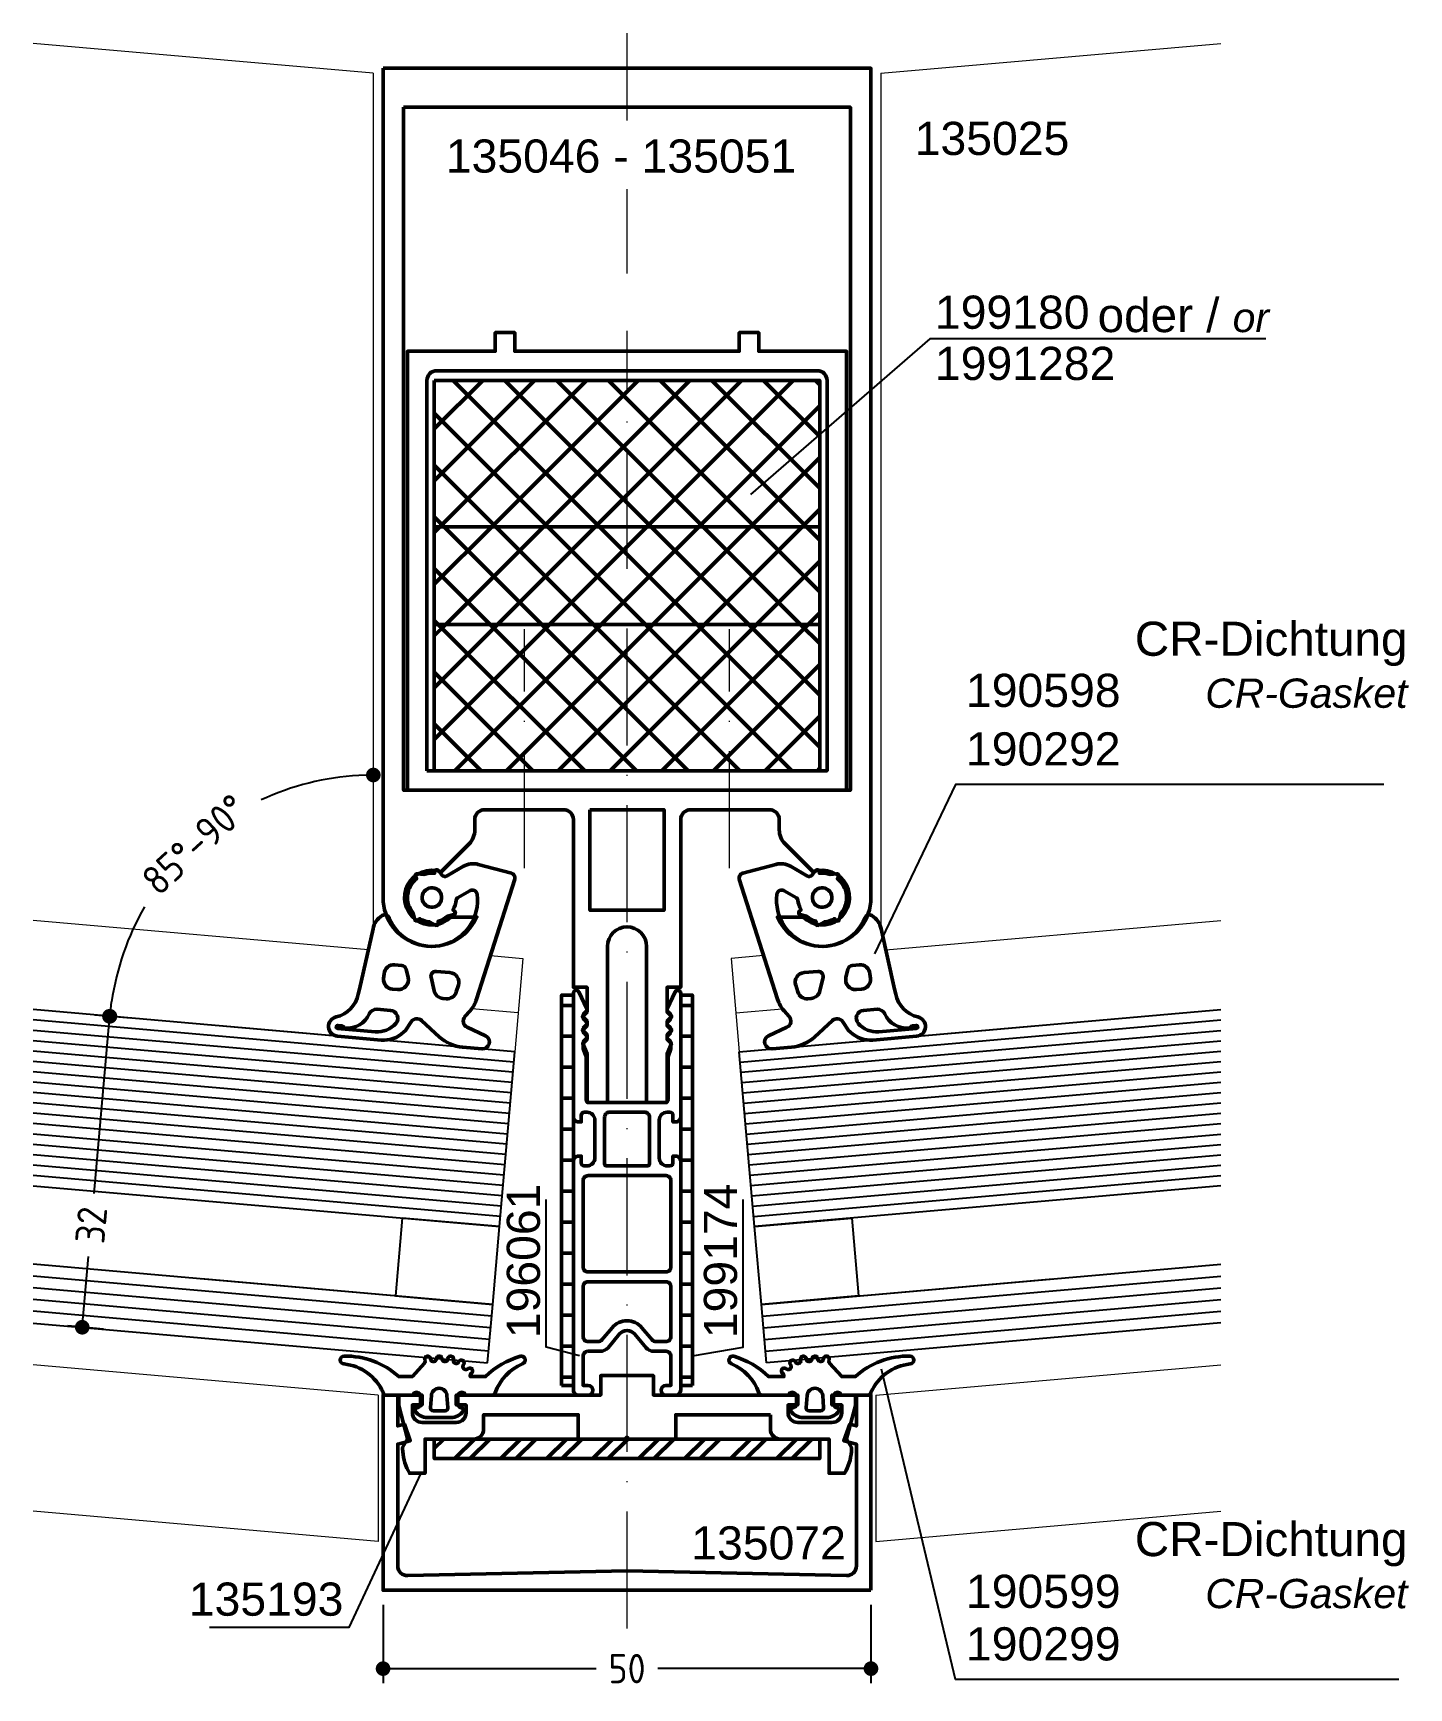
# Model space of a CAD drawing. Header units: millimetres. Extents: x -61 to 80, y -60 to 110.
import ezdxf
from ezdxf.enums import TextEntityAlignment as Align

# ---------------------------------------------------------------- set-up
doc = ezdxf.new("R2010")
doc.units = ezdxf.units.MM
doc.linetypes.add('ACAD_ISO10W100', pattern=[18, 12, -3, 0, -3])
doc.layers.get('0').update_dxf_attribs({"linetype": 'CONTINUOUS'})
doc.layers.get('DEFPOINTS').update_dxf_attribs({"linetype": 'CONTINUOUS'})
for name, color, linetype, lineweight in [('AM_5', 3, 'CONTINUOUS', 25), ('AM_C', 50, 'CONTINUOUS', 50), ('AM_S', 80, 'CONTINUOUS', 50), ('Cent3', 70, 'ACAD_ISO10W100', 18), ('Cont2', 2, 'CONTINUOUS', 25), ('Cont3', 70, 'CONTINUOUS', 18)]:
    doc.layers.add(name, color=color, linetype=linetype, lineweight=lineweight)
doc.layers.add('WBC-GER-ENG', color=7, linetype='CONTINUOUS')
doc.styles.add('HBS_DIMTEXTSTYLE', font='isocp.shx')
doc.styles.add('SWISSL', font='swissl.ttf')
doc.dimstyles.new('Konstruktionsschnitt 1-1', dxfattribs={"dimtxt": 3, "dimasz": 1.5, "dimexe": 1.5, "dimexo": 1.5, "dimgap": 1.5, "dimtad": 0, "dimdsep": 46, "dimtxsty": 'HBS_DIMTEXTSTYLE', "dimblk": 'PUNKT', "dimcen": 0, "dimclrd": 3, "dimclre": 3, "dimclrt": 2, "dimadec": 1, "dimazin": 2, "dimtfac": 0.7, "dimtofl": 0, "dimtmove": 0, "dimatfit": 3, "dimfxl": 0, "dimtolj": 1, "dimtzin": 0, "dimarcsym": 0})
doc.dimstyles.new('Konstruktionsschnitt 1-1$0', dxfattribs={"dimtxt": 3, "dimasz": 1.5, "dimexe": 1.5, "dimexo": 1.5, "dimgap": 1.5, "dimtad": 0, "dimdsep": 46, "dimtxsty": 'HBS_DIMTEXTSTYLE', "dimblk": 'PUNKT', "dimcen": 0, "dimclrd": 3, "dimclre": 3, "dimclrt": 2, "dimadec": 1, "dimazin": 2, "dimtfac": 0.7, "dimtofl": 0, "dimtmove": 0, "dimatfit": 3, "dimfxl": 0, "dimtolj": 1, "dimtzin": 0, "dimarcsym": 0})

# ---------------------------------------------------------------- blocks, each defined once
blk = doc.blocks.new('WI135193')
blk.add_lwpolyline([(-2, -14.7), (-3.5, -14.7, 0.414214), (-4.5, -15.7), (-4.5, -20.7), (-8, -20.7), (-8, -22.3), (-7.73, -22.44, 0.116424), (-5.5, -23), (-5.37, -23), (-4.47, -22.49), (-1.06, -23.4), (0, -23.4), (0, -21), (-1, -21), (-1, -22), (-1.8, -22, -0.414214), (-2.8, -21), (-2.8, -17.5, -0.414214), (-1.8, -16.5), (-1, -16.5), (-1, -17.5), (0, -17.5), (0, -2.7), (2, -2.7), (2, 2.7), (0, 2.7), (0, 17.5), (-1, 17.5), (-1, 16.5), (-1.8, 16.5, -0.414214), (-2.8, 17.5), (-2.8, 21, -0.414214), (-1.8, 22), (-1, 22), (-1, 21), (0, 21), (0, 23.4), (-1.06, 23.4), (-4.47, 22.49), (-5.37, 23), (-5.5, 23, 0.116424), (-7.73, 22.44), (-8, 22.3), (-8, 20.7), (-4.5, 20.7), (-4.5, 15.7, 0.414214), (-3.5, 14.7), (-2, 14.7), (-2, 5), (-4.5, 5), (-4.5, 0.2), (-4.3, 0), (-4.5, -0.2), (-4.5, -5), (-2, -5), (-2, -14.7)], format="xyb", close=True)
blk = doc.blocks.new('PUNKT')
at = {"color": 0, "linetype": 'Continuous'}
blk.add_line((-0.5, 0), (-1, 0), dxfattribs=at)
at = {"color": 0, "linetype": 'Continuous', "const_width": 0.5}
blk.add_lwpolyline([(-0.25, 0, 1), (0.25, 0, 1)], format="xyb", close=True, dxfattribs=at)
blk = doc.blocks.new('*D10')
at = {"layer": 'AM_5', "color": 3, "lineweight": -2, "transparency": 16777216}
for start, end in [(93.1729, 115.0909), (149.9091, 171.8271)]:
    blk.add_arc((-26, 6.47), 27.09, start, end, dxfattribs=at)
at = {"layer": 'DEFPOINTS', "color": 0, "transparency": 16777216}
for p in [(-26, 105.5), (-38.86, 30.31), (-26, 17.92), (-54.54, 8.96), (-49.95, 8.56)]:
    blk.add_point(p, dxfattribs=at)
at = {"layer": 'AM_5', "color": 3, "lineweight": -2, "transparency": 16777216, "xscale": 1.5, "yscale": 1.5, "zscale": 1.5}
for p, rotation in [((-26, 33.56), 1.586438651960826), ((-52.99, 8.83), 263.4135613480399)]:
    blk.add_blockref('PUNKT', p, dxfattribs=dict(at, rotation=rotation))
at = {"layer": 'AM_5', "color": 2, "transparency": 16777216, "insert": (-44.3, 26.44), "char_height": 3, "attachment_point": 5, "rotation": 42.5, "style": 'HBS_DIMTEXTSTYLE'}
blk.add_mtext('\\A1;85°-90°', dxfattribs=at)
blk = doc.blocks.new('*D9')
at = {"layer": 'AM_5', "color": 3, "lineweight": -2, "transparency": 16777216}
for p, q in [((-50.85, 8.64), (-54.54, 8.96)), ((-53.17, 7.34), (-54.63, -9.34)), ((-55.7, -21.55), (-55.2, -15.8)), ((-53.64, -23.24), (-57.32, -22.91))]:
    blk.add_line(p, q, dxfattribs=at)
at = {"layer": 'DEFPOINTS', "color": 0, "transparency": 16777216}
for p in [(-49.36, 8.51), (-55.83, -23.04), (-52.14, -23.37)]:
    blk.add_point(p, dxfattribs=at)
at = {"layer": 'AM_5', "color": 3, "lineweight": -2, "transparency": 16777216, "xscale": 1.5, "yscale": 1.5, "zscale": 1.5}
for p, rotation in [((-53.04, 8.83), 85.00000000000058), ((-55.83, -23.04), 265.0000000000006)]:
    blk.add_blockref('PUNKT', p, dxfattribs=dict(at, rotation=rotation))
at = {"layer": 'AM_5', "color": 2, "transparency": 16777216, "insert": (-54.91, -12.57), "char_height": 3, "attachment_point": 5, "rotation": 85, "style": 'HBS_DIMTEXTSTYLE'}
blk.add_mtext('\\A1;32', dxfattribs=at)
blk = doc.blocks.new('*X8')
at = {"color": 0}
for p, q in [((34, 9.64), (44.11, 19.75)), ((34, 14.94), (38.81, 19.75)), ((34, 4.34), (49, 19.34)), ((37.21, 19.75), (49, 7.96)), ((42.51, 19.75), (49, 13.26)), ((47.81, 19.75), (49, 18.56)), ((49, 14.03), (54.72, 19.75)), ((49, 19.34), (49.41, 19.75)), ((49, 8.73), (59, 18.73)), ((53.12, 19.75), (59, 13.87)), ((58.42, 19.75), (59, 19.17)), ((59, 8.12), (70.63, 19.75)), ((59, 13.43), (65.32, 19.75)), ((59, 18.73), (60.02, 19.75)), ((59, 19.17), (74, 4.17)), ((63.72, 19.75), (74, 9.47)), ((69.03, 19.75), (74, 14.78)), ((34, 17.65), (49, 2.65)), ((49, 18.56), (59, 8.56)), ((59, 2.82), (74, 17.82)), ((34, -0.97), (49, 14.03)), ((59, 13.87), (74, -1.13)), ((34, 12.35), (49, -2.65)), ((49, 3.43), (59, 13.43)), ((49, 13.26), (59, 3.26)), ((59, -2.48), (74, 12.52)), ((34, -6.27), (49, 8.73)), ((59, 8.56), (74, -6.44)), ((34, 7.05), (49, -7.95)), ((49, -1.88), (59, 8.12)), ((49, 7.96), (59, -2.04)), ((59, -7.79), (74, 7.21)), ((34, -11.57), (49, 3.43)), ((34, 1.74), (49, -13.26)), ((49, -7.18), (59, 2.82)), ((49, 2.65), (59, -7.35)), ((59, 3.26), (74, -11.74)), ((59, -13.09), (74, 1.91)), ((34, -16.88), (49, -1.88)), ((49, -12.48), (59, -2.48)), ((49, -2.65), (59, -12.65)), ((59, -2.04), (74, -17.04)), ((34, -3.56), (49, -18.56)), ((59, -18.39), (74, -3.39)), ((36.43, -19.75), (49, -7.18)), ((49, -17.79), (59, -7.79)), ((49, -7.95), (59, -17.95)), ((59, -7.35), (71.4, -19.75)), ((34, -8.86), (44.89, -19.75)), ((62.95, -19.75), (74, -8.7)), ((41.73, -19.75), (49, -12.48)), ((49, -13.26), (55.49, -19.75)), ((52.34, -19.75), (59, -13.09)), ((59, -12.65), (66.1, -19.75)), ((34, -14.17), (39.58, -19.75)), ((68.25, -19.75), (74, -14)), ((47.04, -19.75), (49, -17.79)), ((49, -18.56), (50.19, -19.75)), ((57.64, -19.75), (59, -18.39)), ((59, -17.95), (60.8, -19.75)), ((34, -19.47), (34.28, -19.75)), ((73.55, -19.75), (74, -19.3))]:
    blk.add_line(p, q, dxfattribs=at)
blk = doc.blocks.new('WI199180')
for points in [[(32, 22.5), (77, 22.5), (77, 13.5), (78.9, 13.5), (78.9, 11.5), (77, 11.5), (77, -11.5), (78.9, -11.5), (78.9, -13.5), (77, -13.5), (77, -22.5), (32, -22.5), (32, 22.5)], [(49, 19.75), (34, 19.75), (34, -19.75), (49, -19.75)], [(59, 19.75), (49, 19.75), (49, -19.75), (59, -19.75)], [(74, 19.75), (59, 19.75), (59, -19.75), (74, -19.75)]]:
    blk.add_lwpolyline(points, close=True)
blk.add_lwpolyline([(34, 20.5), (74, 20.5, -0.414214), (75, 19.5), (75, -19.5, -0.414214), (74, -20.5), (34, -20.5), (34, 20.5)], format="xyb", close=True)
at = {"linetype": 'CONTINUOUS'}
blk.add_blockref('*X8', (0, 0), dxfattribs=at)
blk = doc.blocks.new('WI135072')
blk.add_lwpolyline([(-20, -25), (0, -25), (0, -23.5), (-3.16, -23.5), (-2.98, -22.82), (-4.67, -22.21), (-5.02, -23.5), (-17.5, -23.5, -0.42074), (-18.5, -22.48), (-18, 0), (-18.5, 22.48, -0.42074), (-17.5, 23.5), (-5.02, 23.5), (-4.67, 22.21), (-2.98, 22.82), (-3.16, 23.5), (0, 23.5), (0, 25), (-20, 25), (-20, -25)], format="xyb", close=True)
blk = doc.blocks.new('WI135046')
blk.add_lwpolyline([(106, 25), (106, -25), (21, -25, -0.772201), (18.55, -15.64), (19, -15.39), (19, -18.04, 1.803885), (23.64, -19.06), (26.51, -16.19, -0.198912), (27.93, -15.6), (29, -15.6, 0.414214), (30, -14.6), (30, -6.5, 0.414214), (29, -5.5), (11.8, -5.5), (11.8, -4.1), (9.28, -4.1), (8.8, -4.58), (8.32, -4.1), (7.88, -4.1), (7.4, -4.58), (6.92, -4.1), (6.48, -4.1), (6.05, -4.54), (5, -4.1), (0, -4.1), (0, -2), (16, -2, 1), (16, 2), (0, 2), (0, 4.1), (5, 4.1), (6.05, 4.54), (6.48, 4.1), (6.92, 4.1), (7.4, 4.58), (7.88, 4.1), (8.32, 4.1), (8.8, 4.58), (9.28, 4.1), (11.8, 4.1), (11.8, 5.5), (29, 5.5, 0.414214), (30, 6.5), (30, 14.6, 0.414214), (29, 15.6), (27.93, 15.6, -0.198912), (26.51, 16.19), (23.64, 19.06, 1.803885), (19, 18.04), (19, 15.39), (18.55, 15.64, -0.772201), (21, 25), (106, 25)], format="xyb", close=True)
for points in [[(102, 22.9), (102, -22.9), (32, -22.9), (32, 22.9), (102, 22.9)], [(30, 3.8), (30, -3.8), (19.7, -3.8), (19.7, 3.8), (30, 3.8)]]:
    blk.add_lwpolyline(points, close=True)
blk = doc.blocks.new('*D11')
at = {"layer": 'AM_5', "color": 3, "lineweight": -2, "transparency": 16777216}
for p, q in [((-25, -51.5), (-25, -59.53)), ((25, -51.5), (25, -59.53)), ((-23.5, -58.03), (-3.15, -58.03)), ((23.5, -58.03), (3.15, -58.03))]:
    blk.add_line(p, q, dxfattribs=at)
at = {"layer": 'DEFPOINTS', "color": 0, "transparency": 16777216}
for p in [(-25, -50), (25, -50), (25, -58.03)]:
    blk.add_point(p, dxfattribs=at)
at = {"layer": 'AM_5', "color": 3, "lineweight": -2, "transparency": 16777216, "xscale": 1.5, "yscale": 1.5, "zscale": 1.5, "rotation": 180}
blk.add_blockref('PUNKT', (-25, -58.03), dxfattribs=at)
at = {"layer": 'AM_5', "color": 3, "lineweight": -2, "transparency": 16777216, "xscale": 1.5, "yscale": 1.5, "zscale": 1.5}
blk.add_blockref('PUNKT', (25, -58.03), dxfattribs=at)
at = {"layer": 'AM_5', "color": 2, "transparency": 16777216, "insert": (0, -58.03), "char_height": 3, "attachment_point": 5, "style": 'HBS_DIMTEXTSTYLE'}
blk.add_mtext('\\A1;50', dxfattribs=at)
blk = doc.blocks.new('WI190299')
for points in [[(4, 4, -0.193802), (1.9, -1.6), (1.9, -3), (3.29, -4.24, 0.272147), (3.59, -4.29, -1.078036), (3.77, -4.86, 0.927377), (3.68, -5.45, -1.078036), (3.68, -6.05, 0.927377), (3.77, -6.64, -1.078036), (3.59, -7.21, 0.997032), (3.45, -7.75, -1.078036), (3.11, -8.24, 0.927613), (2.7, -8.68, -1.057936), (2.24, -9.06, 0.339298), (1.9, -8.93), (1.9, -10.5, -0.122777), (3.99, -14.07, -0.937298), (3.22, -14.3, 0.205008), (0.25, -11.49, -0.361199), (0, -11.2), (0, -8.44), (0, -8.44, 0.881018), (-0.1, -7.65), (-0.9, -7.65, 0.414214), (-1.3, -8.05, -0.592453), (-1.61, -8.22, -0.255924), (-2.3, -6.95), (-2.3, -4.55, -0.255924), (-1.61, -3.28, -0.592453), (-1.3, -3.45, 0.414214), (-0.9, -3.85), (-0.1, -3.85, 0.881018), (0, -3.06), (0, -0.3, -0.414214), (0.3, 0, 0.264094), (3.2, 4, -1)], [(-1.6, -5.15, -0.438367), (-1.28, -4.85), (-0.03, -4.95, -0.921414), (-0.03, -6.55), (-1.28, -6.65, -0.438367), (-1.6, -6.35), (-1.6, -5.15)]]:
    blk.add_lwpolyline(points, format="xyb", close=True)
blk = doc.blocks.new('WI196061')
for points in [[(-6, 5.5, -0.414214), (-5.5, 5), (-5.5, 4.7), (-6.2, 4.7, 0.414214), (-6.5, 4.4), (-6.5, 4.1, 0.414214), (-5.7, 3.3), (-1.8, 3.3, 0.414214), (-1, 4.1), (-1, 4.4, 0.414214), (-1.3, 4.7), (-2, 4.7), (-2, 5, -0.414214), (-1.5, 5.5), (11.2, 5.5, -0.803179), (11.33, 4.93), (9.58, 4.12, -0.314902), (9.36, 4.16), (9.08, 4.44, 0.198912), (8.93, 4.5), (8.67, 4.5, 0.198912), (8.52, 4.44), (8.24, 4.16, -0.414214), (7.96, 4.16), (7.68, 4.44, 0.198912), (7.53, 4.5), (7.27, 4.5, 0.198912), (7.12, 4.44), (6.84, 4.16, -0.414214), (6.56, 4.16), (6.28, 4.44, 0.198912), (6.13, 4.5), (5.56, 4.5, 0.087489), (5.49, 4.49), (4.7, 4.2), (0.3, 4.2, 0.414214), (0, 3.9), (0, -3.9, 0.414214), (0.3, -4.2), (4.7, -4.2), (5.49, -4.49, 0.087489), (5.56, -4.5), (6.13, -4.5, 0.198912), (6.28, -4.44), (6.56, -4.16, -0.414214), (6.84, -4.16), (7.12, -4.44, 0.198912), (7.27, -4.5), (7.53, -4.5, 0.198912), (7.68, -4.44), (7.96, -4.16, -0.414214), (8.24, -4.16), (8.52, -4.44, 0.198912), (8.67, -4.5), (8.93, -4.5, 0.198912), (9.08, -4.44), (9.36, -4.16, -0.314902), (9.58, -4.12), (11.33, -4.93, -0.803179), (11.2, -5.5), (-1.5, -5.5, -0.414214), (-2, -5), (-2, -4.7), (-1.3, -4.7, 0.414214), (-1, -4.4), (-1, -4.1, 0.414214), (-1.8, -3.3), (-5.7, -3.3, 0.414214), (-6.5, -4.1), (-6.5, -4.4, 0.414214), (-6.2, -4.7), (-5.5, -4.7), (-5.5, -5, -0.414214), (-6, -5.5), (-29.5, -5.5, -0.414214), (-30, -5), (-30, -4, -1), (-29, -4), (-29, -4.5), (-26, -4.5, 0.414214), (-25.5, -4), (-25.5, -2.72, -0.221695), (-25.14, -1.95), (-23.73, -0.77, 0.466308), (-23.73, 0.77), (-25.14, 1.95, -0.221695), (-25.5, 2.72), (-25.5, 4, 0.414214), (-26, 4.5), (-29, 4.5), (-29, 4, -1), (-30, 4), (-30, 5, -0.414214), (-29.5, 5.5), (-6, 5.5)], [(-24, 4.5, 0.414214), (-24.5, 4), (-24.5, 2.95, 0.221695), (-24.32, 2.57), (-23.09, 1.53, -0.466308), (-23.09, -1.53), (-24.32, -2.57, 0.221695), (-24.5, -2.95), (-24.5, -4, 0.414214), (-24, -4.5), (-18.87, -4.5, 0.414214), (-18.37, -4), (-18.37, 4, 0.414214), (-18.87, 4.5), (-24, 4.5)], [(-16.87, 4.5, 0.414214), (-17.37, 4), (-17.37, -4, 0.414214), (-16.87, -4.5), (-8, -4.5, 0.414214), (-7.5, -4), (-7.5, 4, 0.414214), (-8, 4.5), (-16.87, 4.5)], [(-1.5, 2.3, -0.414214), (-1, 1.8), (-1, -1.8, -0.414214), (-1.5, -2.3), (-6.3, -2.3, -0.414214), (-6.5, -2.1), (-6.5, 2.1, -0.414214), (-6.3, 2.3), (-1.5, 2.3)]]:
    blk.add_lwpolyline(points, format="xyb", close=True)
blk = doc.blocks.new('WI190292')
for points in [[(-9.99, -5.46), (2.61, -8.3, 0.419372), (3.19, -7.9), (3.8, -4.44, 0.198999), (3.47, -2.94), (2.32, -1.3, -0.261873), (2.29, -1, 0.011088), (2.33, -0.9), (2.82, -0.43, 0.63707), (2.71, -0.08), (2.5, -0.06, 0.110722), (2.29, 1.01), (2.3, 1.7, 0.63707), (1.97, 1.85), (1.81, 1.72, 0.420735), (-1.76, 1.77), (-2.41, 1.54, 0.63707), (-2.44, 1.18), (-2.26, 1.07, 0.110722), (-2.5, 0.01), (-2.79, -0.61, 0.63707), (-2.56, -0.89), (-2.36, -0.84, 0.110722), (-1.77, -1.76), (-1.54, -2.41, 0.63707), (-1.18, -2.44), (-1.07, -2.26, 0.10706), (-0.04, -2.5, -0.240138), (0.2, -2.63), (1.03, -3.81, -0.533877), (0.73, -4.59, -0.878102), (-2.47, 4.17, 0.457165), (-2.29, 4.91, 0.213655), (-3.71, 5.73), (-9.99, 6.58), (-10.51, 6.65, -0.296362), (-13.05, 8.71, 0.854279), (-15, 8.4), (-15, 3.9, 0.212557), (-14.01, 1.68), (-13.81, 1.49), (-12.87, 1, -0.464358), (-12.65, -0.05), (-14.17, -2.03, 0.165535), (-15, -4.47), (-15, -6.47, 0.8391), (-13.64, -6.71), (-12.93, -4.76, -0.503783), (-11.86, -4.44), (-11.23, -4.91, 0.113695)], [(-13.17, 2.55, 0.612992), (-11.9, 3.2), (-11.9, 4.6, 0.317975), (-12.43, 5.35, -0.317975), (-14.1, 7.71), (-14.1, 7.8, 0.317837), (-13.9, 8.08), (-13.9, 8.45, 1), (-14.2, 8.45), (-14.2, 4.58, 0.239931), (-13.17, 2.55)], [(-8.2, 4.2, -0.414214), (-7.2, 3.2), (-7.2, 2.46, -0.32492), (-7.55, 1.99), (-8.39, 1.71, -0.509525), (-9.7, 2.66), (-9.7, 3.2, -0.414214), (-8.7, 4.2), (-8.2, 4.2)], [(-1, 0, 1), (1, 0, 1), (-1, 0)], [(-9.5, -1.07, 0.32492), (-10.2, -2.02), (-10.2, -2.36, 0.350678), (-9.42, -3.34), (-8.72, -3.49, 0.480738), (-7.5, -2.52), (-7.5, -1.1, 0.509525), (-8.15, -0.63), (-9.5, -1.07)]]:
    blk.add_lwpolyline(points, format="xyb", close=True)
blk = doc.blocks.new('*U12', base_point=(14.29, -26.68))
for p, q in [((11.5, 5.2), (60.86, 9.52)), ((11.5, 5.2), (41.39, 7.81)), ((11.59, 4.14), (60.86, 8.46)), ((11.68, 3.09), (60.86, 7.39)), ((13.07, -12.73), (11.5, 5.2)), ((11.78, 2.03), (60.86, 6.33)), ((11.87, 0.98), (60.86, 5.27)), ((11.96, -0.07), (60.86, 4.2)), ((12.05, -1.13), (60.86, 3.14)), ((12.15, -2.18), (60.86, 2.08)), ((12.24, -3.24), (60.86, 1.01)), ((12.33, -4.29), (60.86, -0.05)), ((12.42, -5.35), (60.86, -1.11)), ((12.52, -6.4), (60.86, -2.17)), ((12.61, -7.46), (60.86, -3.24)), ((12.7, -8.51), (60.86, -4.3)), ((12.79, -9.57), (60.86, -5.36)), ((12.88, -10.62), (60.86, -6.43)), ((12.98, -11.68), (60.86, -7.49)), ((60.86, -8.55), (13.07, -12.73)), ((13.07, -12.73), (23.03, -11.86)), ((23.03, -11.86), (23.73, -19.83)), ((13.77, -20.7), (13.07, -12.73)), ((13.77, -20.7), (60.86, -16.58)), ((13.77, -20.7), (43.65, -18.09)), ((13.87, -21.9), (60.86, -17.79)), ((23.73, -19.83), (13.77, -20.7)), ((13.98, -23.09), (60.86, -18.99)), ((14.08, -24.29), (60.86, -20.2)), ((14.29, -26.68), (13.77, -20.7)), ((14.18, -25.48), (60.86, -21.4)), ((60.86, -22.6), (14.29, -26.68))]:
    blk.add_line(p, q)
blk = doc.blocks.new('*U15')
for p, q in [((2.79, 31.88), (-46.58, 36.2)), ((2.7, 30.82), (-46.58, 35.13)), ((2.6, 29.77), (-46.58, 34.07)), ((2.79, 31.88), (-27.1, 34.49)), ((2.51, 28.71), (-46.58, 33.01)), ((2.42, 27.66), (-46.58, 31.95)), ((2.33, 26.6), (-46.58, 30.88)), ((1.22, 13.95), (2.79, 31.88)), ((2.24, 25.55), (-46.58, 29.82)), ((2.14, 24.49), (-46.58, 28.76)), ((2.05, 23.44), (-46.58, 27.69)), ((1.96, 22.39), (-46.58, 26.63)), ((1.87, 21.33), (-46.58, 25.57)), ((1.77, 20.28), (-46.58, 24.51)), ((1.68, 19.22), (-46.58, 23.44)), ((1.59, 18.17), (-46.58, 22.38)), ((1.5, 17.11), (-46.58, 21.32)), ((1.4, 16.06), (-46.58, 20.25)), ((1.31, 15), (-46.58, 19.19)), ((-46.58, 18.13), (1.22, 13.95)), ((-8.74, 14.82), (-9.44, 6.85)), ((1.22, 13.95), (-8.74, 14.82)), ((0.52, 5.98), (1.22, 13.95)), ((0.52, 5.98), (-46.58, 10.1)), ((0.42, 4.78), (-46.58, 8.89)), ((0.52, 5.98), (-29.36, 8.59)), ((0.31, 3.59), (-46.58, 7.69)), ((-9.44, 6.85), (0.52, 5.98)), ((0.21, 2.39), (-46.58, 6.48)), ((0.1, 1.2), (-46.58, 5.28)), ((0, 0), (0.52, 5.98)), ((-46.58, 4.07), (0, 0))]:
    blk.add_line(p, q)
blk = doc.blocks.new('WI199174')
h = blk.add_hatch()
h.set_pattern_fill('ANSI31', color=256, angle=45, style=0)
h.set_pattern_definition([(90, (29, -5.5), (-3.175, -4e-17), [])])
h.paths.add_polyline_path([(40, 0), (40, 1.2), (0, 1.2), (0, 0)])
blk.add_lwpolyline([(0, 1.2), (0, 0), (40, 0), (40, 1.2)], close=True)
blk = doc.blocks.new('WI199168')
h = blk.add_hatch()
h.set_pattern_fill('ANSI32', color=256, scale=0.35, style=0)
h.paths.add_polyline_path([(-19.75, -4.5), (19.75, -4.5), (19.75, -6.5), (-19.75, -6.5)])
blk.add_lwpolyline([(-19.75, -4.5), (19.75, -4.5), (19.75, -6.5), (-19.75, -6.5), (-19.75, -4.5)])

msp = doc.modelspace()

# ---------------------------------------------------------------- linework, layer by layer
at = {"layer": 'AM_5'}
for points in [[(65.477, 78.252), (31.028, 78.252), (12.637, 62.31)], [(77.56, 32.586), (33.675, 32.586), (25.364, 15.238)], [(-4.861, -25.954), (-8.299, -25.071), (-8.299, -9.934)], [(6.7, -25.954), (11.898, -25.071), (11.898, -9.934)], [(79.109, -59.139), (33.675, -59.139), (26.075, -27.333)], [(-21.143, -38), (-28.518, -53.805), (-42.794, -53.805)]]:
    msp.add_lwpolyline(points, dxfattribs=at)
at = {"layer": 'Cent3'}
for p, q in [((0, 100.639), (0, 109.6)), ((0, 84.966), (0, 93.615)), ((0, -53.923), (0, 79.084)), ((-10.5, 24.017), (-10.5, 48.5)), ((10.5, 24.017), (10.5, 48.5))]:
    msp.add_line(p, q, dxfattribs=at)
at = {"layer": 'Cont3'}
for p, q in [((-26, 105.5), (-60.865, 108.55)), ((26, 105.5), (60.865, 108.55)), ((-26.515, 15.645), (-60.865, 18.65)), ((26.515, 15.645), (60.865, 18.65)), ((-11.151, 9.184), (-15.909, 9.6)), ((11.151, 9.184), (15.909, 9.6)), ((-25.5, -30), (-60.865, -26.906)), ((25.5, -30), (60.865, -26.906)), ((-25.5, -45), (-60.865, -41.906)), ((25.5, -45), (60.865, -41.906))]:
    msp.add_line(p, q, dxfattribs=at)
for points in [[(-26, 105.5), (-26, 17.924)], [(26, 105.5), (26, 17.924)], [(-13.997, 15.054), (-10.663, 14.763), (-11.5, 5.199)], [(13.997, 15.054), (10.663, 14.763), (11.5, 5.199)], [(-25.5, -30), (-25.5, -45)], [(25.5, -30), (25.5, -45)]]:
    msp.add_lwpolyline(points, dxfattribs=at)

# ---------------------------------------------------------------- block references
at = {"layer": 'AM_C'}
for name, p, rotation in [('WI190292', (-20, 21), 85.0000000000025), ('WI199174', (-5.5, -29), 90), ('WI196061', (0, 0), 90), ('WI190299', (-25, -30), 90)]:
    msp.add_blockref(name, p, dxfattribs=dict(at, rotation=rotation))
at = {"layer": 'AM_C', "xscale": -1}
for name, p, rotation in [('WI190292', (20, 21), 274.9999999986919), ('WI199174', (5.5, -29), 270), ('WI190299', (25, -30), 270)]:
    msp.add_blockref(name, p, dxfattribs=dict(at, rotation=rotation))
at = {"layer": 'AM_C'}
msp.add_blockref('WI199168', (0, -30), dxfattribs=at)
at = {"layer": 'AM_S'}
for name, p, rotation in [('WI135046', (0, 0), 90), ('WI199180', (0, 0), 90), ('WI135193', (0, -30), 90), ('WI135072', (0, -30), 89.99999999999999)]:
    msp.add_blockref(name, p, dxfattribs=dict(at, rotation=rotation))
at = {"layer": 'Cont2'}
for name, p in [('*U15', (-14.289, -26.679)), ('*U12', (14.289, -26.679))]:
    msp.add_blockref(name, p, dxfattribs=at)

# ---------------------------------------------------------------- texts
at = {"layer": 'AM_5', "color": 2, "style": 'SWISSL'}
for s, p in [('135025', (29.478, 97.109)), ('135046 - 135051', (-18.575, 95.298)), ('199180 ', (31.55, 79.295)), ('1991282', (31.55, 74.045)), ('190598', (34.73, 40.536)), ('190292', (34.73, 34.536)), ('135072', (6.584, -46.843)), ('190599', (34.73, -51.803)), ('190299', (34.73, -57.189))]:
    msp.add_text(s, height=3.4, dxfattribs=at).set_placement(p)
for s, p in [('199174', (11.272, -24.163)), ('196061', (-8.925, -24.163))]:
    msp.add_text(s, height=3.4, rotation=90, dxfattribs=at).set_placement(p)
msp.add_text('135193', height=3.4, dxfattribs=at).set_placement((-29.064, -52.605), align=Align.RIGHT)
at = {"layer": 'WBC-GER-ENG', "char_height": 3, "attachment_point": 9, "style": 'SWISSL'}
for s, insert, width in [('{\\fSwis721 BT|b0|i0|c0|p34;\\H1.165x;\\C2;oder / \\fSwis721 BT|b0|i1|c0|p34;\\H0.85837x;or}', (65.792, 78.903), 18.22393), ('{\\fSwis721 BT|b0|i0|c0|p34;\\H1.165x;\\C2;CR-Dichtung  ^J\\fSwis721 BT|b0|i1|c0|p34;\\H0.85837x;CR-Gasket}', (79.979, 40.406), 28.34769), ('{\\fSwis721 BT|b0|i0|c0|p34;\\H1.165x;\\C2;CR-Dichtung  ^J\\fSwis721 BT|b0|i1|c0|p34;\\H0.85837x;CR-Gasket}', (79.979, -51.873), 28.34769)]:
    msp.add_mtext(s, dxfattribs=dict(at, insert=insert, width=width))

# ---------------------------------------------------------------- dimensions: what is measured, and where the dimension line sits
at = {"layer": 'AM_5'}
dim = msp.add_angular_dim_2l(base=(-38.857, 30.313), line1=((-49.953, 8.563), (-54.535, 8.964)), line2=((-26, 105.5), (-26, 17.924)), text='<>-90°', dimstyle='Konstruktionsschnitt 1-1', override={"dimadec": 2}, dxfattribs=at)
dim.commit()
dim.dimension.update_dxf_attribs({"geometry": '*D10', "text_midpoint": (-44.302, 26.441)})
dim = msp.add_linear_dim(base=(-55.83, -23.045), p1=(-49.355, 8.511), p2=(-52.144, -23.367), angle=265, dimstyle='Konstruktionsschnitt 1-1$0', dxfattribs=at)
dim.commit()
dim.dimension.update_dxf_attribs({"geometry": '*D9', "text_midpoint": (-54.913, -12.569), "dimtype": 161})
dim = msp.add_linear_dim(base=(25, -58.035), p1=(-25, -50), p2=(25, -50), dimstyle='Konstruktionsschnitt 1-1$0', dxfattribs=at)
dim.commit()
dim.dimension.update_dxf_attribs({"geometry": '*D11', "text_midpoint": (0, -58.035)})

doc.saveas('drawing.dxf')
